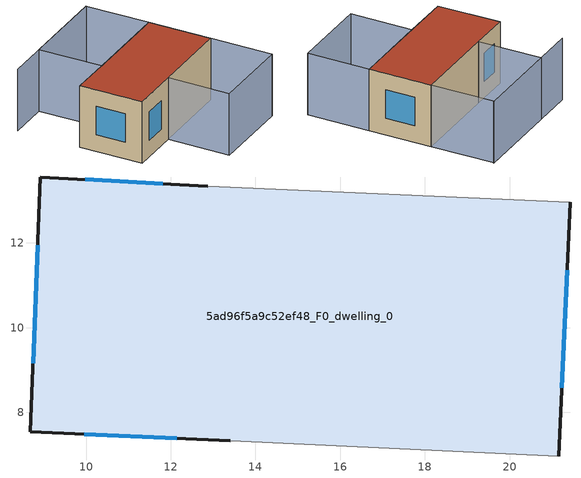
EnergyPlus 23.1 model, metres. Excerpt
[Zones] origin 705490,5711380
5ad96f5a9c52ef48_F0_dwelling_0
 floor ground (EU_floor_Construction): 21.43,12.96 21.16,6.97 13.41,7.34 8.69,7.55 8.92,13.56 12.88,13.34 z0
 wall outside (EU_wall_Construction): 12.88,13.34 8.92,13.56 8.69,7.55 13.41,7.34 / 21.16,6.97 21.43,12.96 z0:6
 wall adiabatic (EU_wall_Construction): 21.43,12.96 12.88,13.34 / 13.41,7.34 21.16,6.97 z0:6
 window (EU_Window_Construction): 8.86,11.94 8.75,9.16 / 11.82,13.4 9.99,13.5 / 21.23,8.58 21.36,11.35 / 9.96,7.49 12.14,7.39 z1.61:4.39
 roof outside (EU_roof_Construction): 21.16,6.97 21.43,12.96 12.88,13.34 8.92,13.56 8.69,7.55 13.41,7.34 z6
shading: 13.12,1.45 20.88,1.05 / 21.74,19.02 9.23,19.54 / 13.41,7.34 21.16,6.97 / 21.16,6.97 20.88,1.05 / 20.88,1.05 13.13,1.42 / 13.13,1.42 13.41,7.34 / 13.09,19.38 21.72,19.02 / 21.72,19.02 21.46,12.96 / 21.46,12.96 12.83,13.32 / 12.83,13.32 13.09,19.38 z0:6
[Building]
EU S2 Campaign: North Axis=0; Terrain=City; Solar Distribution=FullExterior
[Site:Location]
London: Latitude=51.5; Longitude=-0.5; Time Zone=0; Elevation=25
[SizingPeriod:WeatherFileDays]
AnnualSizingPeriod: Begin Month=1; Begin Day of Month=1; End Month=12; End Day of Month=31; Day of Week for Start Day=Monday; Use Weather File Daylight Saving Period=No; Use Weather File Rain and Snow Indicators=No
[MATERIAL]
EU_InternalMass_Material: Roughness=MediumRough; Thickness=0.1; Conductivity=1; Density=1800; Specific Heat=900; Thermal Absorptance=0.9; Solar Absorptance=0.7; Visible Absorptance=0.7
[MATERIAL:NOMASS] Roughness=MediumRough; Thermal Absorptance=0.9; Solar Absorptance=0.7; Visible Absorptance=0.7
Name | Thermal Resistance
EU_wall_NoMass | 0.735294
EU_roof_NoMass | 0.520833
EU_floor_NoMass | 1.81159
[WINDOWMATERIAL:SIMPLEGLAZINGSYSTEM]
EU_Window_SimpleGlazing: UFactor=3.92; Solar Heat Gain Coefficient=0.85; Visible Transmittance=0.85
[CONSTRUCTION]
EU_wall_Construction: EU_wall_NoMass
EU_roof_Construction: EU_roof_NoMass
EU_floor_Construction: EU_floor_NoMass
EU_InternalMass_Construction: EU_InternalMass_Material
EU_Window_Construction: EU_Window_SimpleGlazing
[ZONE]
5ad96f5a9c52ef48_F0_dwelling_0: Type=1; Multiplier=1; Ceiling Height=autocalculate; Volume=449.191; Floor Area=autocalculate; Part of Total Floor Area=Yes
[INTERNALMASS]
5ad96f5a9c52ef48_F0_dwelling_0_EU_InternalMass: Construction=EU_InternalMass_Construction; Zone or ZoneList=5ad96f5a9c52ef48_F0_dwelling_0; Surface Area=74.8652
[OTHEREQUIPMENT]
EU_Step8_InternalGain_5ad96f5a9c52ef48_F0_dwelling_0_f000: Fuel Type=Electricity; Zone or ZoneList or Space or SpaceList=5ad96f5a9c52ef48_F0_dwelling_0; Schedule=EU_Step8_GainSchedule_5ad96f5a9c52ef48_F0_dwelling_0_f000; Design Level Calculation Method=Watts/Area; Power per Zone Floor Area=1; Fraction Latent=0; Fraction Radiant=0; Fraction Lost=0; Carbon Dioxide Generation Rate=0; EndUse Subcategory=EU_Step8_InternalGains
[ZONEVENTILATION:DESIGNFLOWRATE]
EU_ConstantAir_5ad96f5a9c52ef48_F0_dwelling_0: Zone or ZoneList or Space or SpaceList=5ad96f5a9c52ef48_F0_dwelling_0; Schedule=EU_AlwaysOn; Design Flow Rate Calculation Method=AirChanges/Hour; Air Changes per Hour=0.48; Ventilation Type=Natural; Fan Pressure Rise=0; Fan Total Efficiency=1; Constant Term Coefficient=1; Temperature Term Coefficient=0; Velocity Term Coefficient=0; Velocity Squared Term Coefficient=0; Minimum Indoor Temperature=-100; Maximum Indoor Temperature=100; Delta Temperature=-100; Minimum Outdoor Temperature=-100; Maximum Outdoor Temperature=100; Maximum Wind Speed=40
[HVACTEMPLATE:THERMOSTAT]
EU_HeatOnly_5ad96f5a9c52ef48_F0_dwelling_0: Constant Heating Setpoint=20; Constant Cooling Setpoint=50
[HVACTEMPLATE:ZONE:IDEALLOADSAIRSYSTEM]
5ad96f5a9c52ef48_F0_dwelling_0: Template Thermostat=EU_HeatOnly_5ad96f5a9c52ef48_F0_dwelling_0; System Availability Schedule=EU_AlwaysOn; Maximum Heating Supply Air Temperature=50; Minimum Cooling Supply Air Temperature=13; Maximum Heating Supply Air Humidity Ratio=0.0156; Minimum Cooling Supply Air Humidity Ratio=0.0077; Heating Limit=NoLimit; Cooling Limit=NoLimit; Heating Availability Schedule=EU_AlwaysOn; Cooling Availability Schedule=EU_CoolingOff; Dehumidification Control Type=ConstantSensibleHeatRatio; Cooling Sensible Heat Ratio=0.7; Dehumidification Setpoint=60; Humidification Control Type=None; Humidification Setpoint=30; Outdoor Air Method=None; Outdoor Air Flow Rate per Person=0.00944; Outdoor Air Flow Rate per Zone Floor Area=0; Outdoor Air Flow Rate per Zone=0; Demand Controlled Ventilation Type=None; Outdoor Air Economizer Type=NoEconomizer; Heat Recovery Type=None; Sensible Heat Recovery Effectiveness=0.7; Latent Heat Recovery Effectiveness=0.65
[SIZING:ZONE]
5ad96f5a9c52ef48_F0_dwelling_0: Zone Cooling Design Supply Air Temperature Input Method=SupplyAirTemperature; Zone Cooling Design Supply Air Temperature=13; Zone Heating Design Supply Air Temperature Input Method=SupplyAirTemperature; Zone Heating Design Supply Air Temperature=50; Zone Cooling Design Supply Air Humidity Ratio=0.008; Zone Heating Design Supply Air Humidity Ratio=0.008; Cooling Design Air Flow Method=DesignDay; Cooling Design Air Flow Rate=0; Cooling Minimum Air Flow per Zone Floor Area=0.000762; Cooling Minimum Air Flow=0; Cooling Minimum Air Flow Fraction=0.2; Heating Design Air Flow Method=DesignDay; Heating Design Air Flow Rate=0; Heating Maximum Air Flow per Zone Floor Area=0.002032; Heating Maximum Air Flow=0.141576; Heating Maximum Air Flow Fraction=0.3; Account for Dedicated Outdoor Air System=No; Dedicated Outdoor Air System Control Strategy=NeutralSupplyAir; Dedicated Outdoor Air Low Setpoint Temperature for Design=autosize; Dedicated Outdoor Air High Setpoint Temperature for Design=autosize; Zone Load Sizing Method=Sensible Load Only No Latent Load; Zone Latent Cooling Design Supply Air Humidity Ratio Input Method=HumidityRatioDifference; Zone Cooling Design Supply Air Humidity Ratio Difference=0.005; Zone Latent Heating Design Supply Air Humidity Ratio Input Method=HumidityRatioDifference; Zone Humidification Design Supply Air Humidity Ratio Difference=0.005
[SCHEDULE:CONSTANT]
Name | Hourly Value
EU_AlwaysOn | 1
EU_CoolingOff | 0
[SCHEDULE:FILE]
EU_Step8_GainSchedule_5ad96f5a9c52ef48_F0_dwelling_0_f000: File=../../schedules/5ad96f5a9c52ef48/5ad96f5a9c52ef48_F0_dwelling_0_f000_gain.csv; Column Number=1; Rows to Skip at Top=0; Number of Hours of Data=8760; Column Separator=Comma; Interpolate to Timestep=No; Minutes per Item=60; Adjust Schedule for Daylight Savings=Yes
